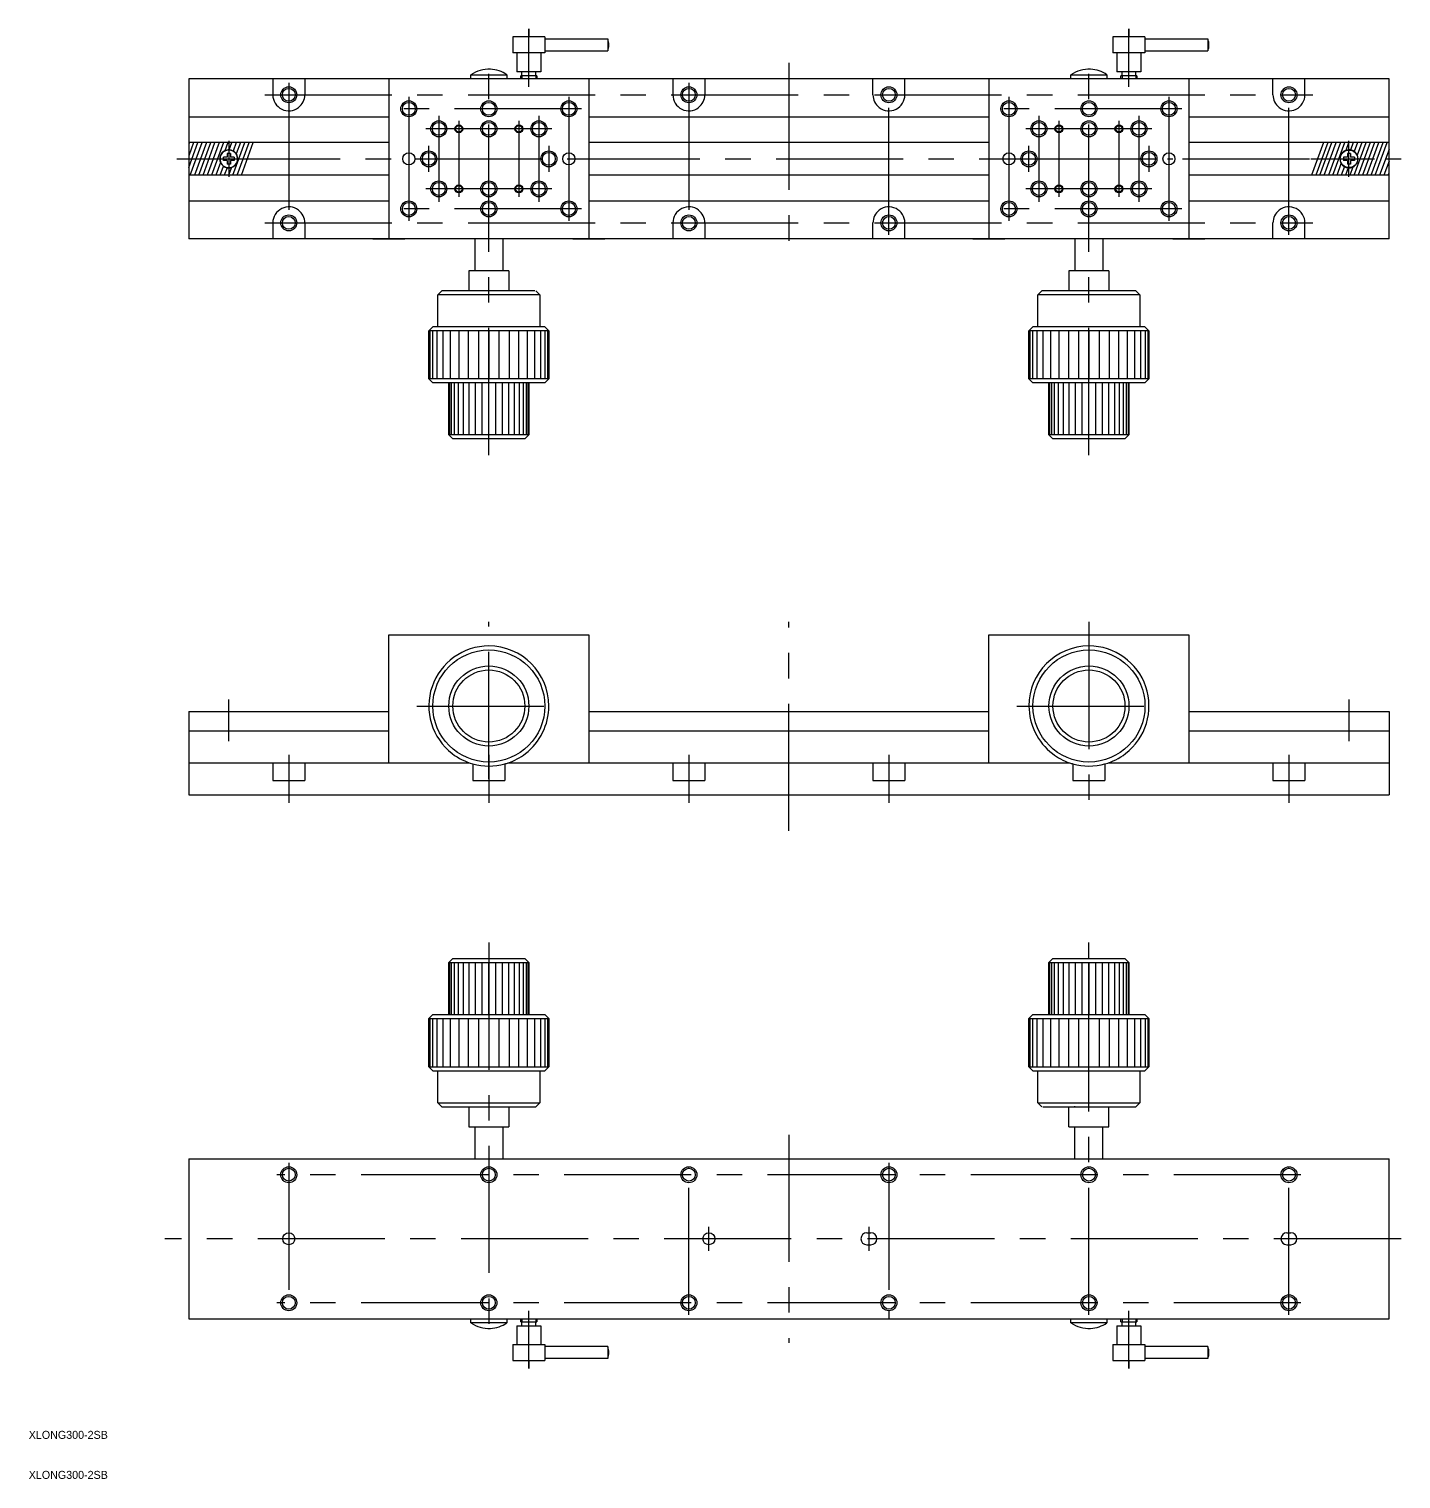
# Model space of a CAD drawing. Extents: x 10 to 536, y 10 to 372.
# Drawn here: x 10.1 to 353, y 10 to 372.3 of the extents above; entities that cross this region are included whole.
import ezdxf

# ---------------------------------------------------------------- set-up
doc = ezdxf.new("R2010")
doc.units = 0
doc.linetypes.add('CENTER', pattern=[50.8, 31.75, -6.35, 6.35, -6.35])
doc.layers.get('0').update_dxf_attribs({"linetype": 'CONTINUOUS'})
doc.layers.add('CENTER', color=1, linetype='CENTER')

msp = doc.modelspace()

# ---------------------------------------------------------------- linework, layer by layer
at = {"color": 7, "linetype": 'CONTINUOUS'}
for p, q in [((135, 370.29), (131, 370.29)), ((131, 370.29), (131, 366.29)), ((139, 370.29), (135, 370.29)), ((139, 370.29), (139, 366.29)), ((139, 369.79), (139, 366.79)), ((139, 369.79), (154.71, 369.79)), ((154.71, 369.79), (154.71, 366.79)), ((281, 370.29), (281, 366.29)), ((285, 370.29), (281, 370.29)), ((289, 370.29), (285, 370.29)), ((289, 370.29), (289, 366.29)), ((289, 369.79), (304.71, 369.79)), ((289, 369.79), (289, 366.79)), ((304.71, 369.79), (304.71, 366.79)), ((132, 366.29), (131, 366.29)), ((132, 366.29), (131.54, 366.29)), ((138, 366.29), (132, 366.29)), ((132, 366.29), (132, 361.59)), ((138, 366.29), (138, 361.59)), ((138.46, 366.29), (138, 366.29)), ((139, 366.29), (138.46, 366.29)), ((139, 369.54), (139, 367.04)), ((139, 367.04), (139, 366.29)), ((139, 366.79), (154.71, 366.79)), ((282, 366.29), (281, 366.29)), ((282, 366.29), (281.54, 366.29)), ((282, 366.29), (282, 361.59)), ((288, 366.29), (282, 366.29)), ((288.46, 366.29), (288, 366.29)), ((288, 366.29), (288, 361.59)), ((289, 366.29), (288.46, 366.29)), ((289, 369.54), (289, 367.04)), ((289, 367.04), (289, 366.29)), ((289, 366.79), (304.71, 366.79)), ((50, 359.84), (50, 357.84)), ((50, 359.84), (50, 357.84)), ((100, 359.84), (50, 359.84)), ((71, 359.84), (71, 355.84)), ((71, 359.84), (71, 355.84)), ((79, 359.84), (79, 355.84)), ((150, 359.84), (100, 359.84)), ((100, 359.84), (100, 319.84)), ((120.5, 360.85), (129.5, 360.85)), ((120.5, 359.84), (120.5, 360.85)), ((129.5, 360.85), (129.5, 359.84)), ((133.28, 361.59), (132, 361.59)), ((133, 361.59), (132.5, 361.59)), ((133, 359.84), (133, 360.59)), ((133.28, 360.59), (133, 360.59)), ((133.28, 359.84), (133, 359.84)), ((135, 361.59), (133.28, 361.59)), ((133.28, 360.59), (133.28, 361.59)), ((136.73, 360.59), (133.28, 360.59)), ((136.73, 359.84), (133.28, 359.84)), ((136.73, 361.59), (135, 361.59)), ((136.73, 361.59), (135, 361.59)), ((137, 361.59), (136.73, 361.59)), ((137, 361.59), (136.73, 361.59)), ((136.73, 360.59), (136.73, 361.59)), ((137, 360.59), (136.73, 360.59)), ((137, 359.84), (136.73, 359.84)), ((137.5, 361.59), (137, 361.59)), ((137.5, 361.59), (137, 361.59)), ((138, 361.59), (137, 361.59)), ((137, 360.59), (137, 359.84)), ((350, 359.84), (150, 359.84)), ((150, 359.84), (150, 319.84)), ((171, 359.84), (171, 355.84)), ((171, 359.84), (171, 355.84)), ((179, 359.84), (179, 355.84)), ((221, 355.84), (221, 359.84)), ((229, 355.84), (229, 359.84)), ((229, 355.84), (229, 359.84)), ((250, 359.84), (250, 319.84)), ((300, 359.84), (250, 359.84)), ((270.5, 359.84), (270.5, 360.85)), ((270.5, 360.85), (279.5, 360.85)), ((279.5, 360.85), (279.5, 359.84)), ((283.28, 361.59), (282, 361.59)), ((283, 361.59), (282.5, 361.59)), ((283.28, 360.59), (283, 360.59)), ((283, 359.84), (283, 360.59)), ((283.28, 359.84), (283, 359.84)), ((283.28, 360.59), (283.28, 361.59)), ((285, 361.59), (283.28, 361.59)), ((286.73, 360.59), (283.28, 360.59)), ((286.73, 359.84), (283.28, 359.84)), ((286.73, 361.59), (285, 361.59)), ((286.73, 361.59), (285, 361.59)), ((286.73, 360.59), (286.73, 361.59)), ((287, 361.59), (286.73, 361.59)), ((287, 361.59), (286.73, 361.59)), ((287, 360.59), (286.73, 360.59)), ((287, 359.84), (286.73, 359.84)), ((288, 361.59), (287, 361.59)), ((287.5, 361.59), (287, 361.59)), ((287.5, 361.59), (287, 361.59)), ((287, 360.59), (287, 359.84)), ((300, 359.84), (300, 319.84)), ((321, 355.84), (321, 359.84)), ((329, 355.84), (329, 359.84)), ((329, 355.84), (329, 359.84)), ((350, 342.2), (350, 359.84)), ((50, 357.84), (50, 319.84)), ((50, 354.09), (50, 343.94)), ((50, 350.34), (100, 350.34)), ((150, 350.34), (250, 350.34)), ((300, 350.34), (350, 350.34)), ((50, 343.94), (50, 343.84)), ((57.61, 343.94), (50, 343.94)), ((50, 343.84), (50, 343.5)), ((50, 343.5), (50, 340.58)), ((50, 340.58), (50, 337.65)), ((58.67, 343.94), (57.61, 343.94)), ((59.74, 343.94), (58.67, 343.94)), ((59.6, 341.19), (59.6, 340.24)), ((60.4, 341.19), (59.6, 341.19)), ((60.8, 343.94), (59.74, 343.94)), ((60.4, 341.19), (60.4, 340.24)), ((61.86, 343.94), (60.8, 343.94)), ((62.93, 343.94), (61.86, 343.94)), ((63.99, 343.94), (62.93, 343.94)), ((65.06, 343.94), (63.99, 343.94)), ((66.12, 343.94), (65.06, 343.94)), ((100, 343.94), (66.12, 343.94)), ((100, 342.34), (100, 337.34)), ((250, 343.94), (150, 343.94)), ((250, 342.34), (250, 337.34)), ((350, 343.94), (300, 343.94)), ((341.06, 343.94), (333.45, 343.94)), ((340.4, 341.19), (339.6, 341.19)), ((339.6, 341.19), (339.6, 340.24)), ((340.4, 341.19), (340.4, 340.24)), ((342.12, 343.94), (341.06, 343.94)), ((343.18, 343.94), (342.12, 343.94)), ((344.25, 343.94), (343.18, 343.94)), ((345.31, 343.94), (344.25, 343.94)), ((346.38, 343.94), (345.31, 343.94)), ((347.44, 343.94), (346.38, 343.94)), ((348.51, 343.94), (347.44, 343.94)), ((349.57, 343.94), (348.51, 343.94)), ((350, 339.27), (350, 342.2)), ((50, 337.65), (50, 335.84)), ((59.6, 340.24), (58.65, 340.24)), ((58.65, 339.44), (58.65, 340.24)), ((59.6, 339.44), (58.65, 339.44)), ((59.6, 339.44), (59.6, 338.49)), ((60.4, 338.49), (59.6, 338.49)), ((61.35, 340.24), (60.4, 340.24)), ((60.4, 339.44), (60.4, 338.49)), ((61.35, 339.44), (60.4, 339.44)), ((61.35, 340.24), (61.35, 339.44)), ((100, 337.34), (100, 325.59)), ((150, 339.84), (150, 337.34)), ((250, 337.34), (250, 325.59)), ((300, 339.84), (300, 337.34)), ((338.65, 340.24), (338.65, 339.44)), ((339.6, 340.24), (338.65, 340.24)), ((339.6, 339.44), (338.65, 339.44)), ((339.6, 339.44), (339.6, 338.49)), ((340.4, 338.49), (339.6, 338.49)), ((341.35, 340.24), (340.4, 340.24)), ((341.35, 339.44), (340.4, 339.44)), ((340.4, 339.44), (340.4, 338.49)), ((341.35, 340.24), (341.35, 339.44)), ((350, 336.35), (350, 339.27)), ((50, 335.84), (50, 329.34)), ((50.37, 335.74), (50, 335.74)), ((51.43, 335.74), (50.37, 335.74)), ((52.49, 335.74), (51.43, 335.74)), ((53.56, 335.74), (52.49, 335.74)), ((54.62, 335.74), (53.56, 335.74)), ((55.69, 335.74), (54.62, 335.74)), ((56.75, 335.74), (55.69, 335.74)), ((57.82, 335.74), (56.75, 335.74)), ((58.88, 335.74), (57.82, 335.74)), ((59.94, 335.74), (58.88, 335.74)), ((61.01, 335.74), (59.94, 335.74)), ((62.07, 335.74), (61.01, 335.74)), ((63.14, 335.74), (62.07, 335.74)), ((100, 335.74), (63.14, 335.74)), ((250, 335.74), (150, 335.74)), ((330.62, 335.74), (300, 335.74)), ((331.69, 335.74), (330.62, 335.74)), ((332.75, 335.74), (331.69, 335.74)), ((347.65, 335.74), (332.75, 335.74)), ((333.81, 335.74), (333.45, 335.74)), ((334.88, 335.74), (333.81, 335.74)), ((335.94, 335.74), (334.88, 335.74)), ((337.01, 335.74), (335.94, 335.74)), ((338.07, 335.74), (337.01, 335.74)), ((339.14, 335.74), (338.07, 335.74)), ((340.2, 335.74), (339.14, 335.74)), ((341.26, 335.74), (340.2, 335.74)), ((342.33, 335.74), (341.26, 335.74)), ((343.39, 335.74), (342.33, 335.74)), ((344.46, 335.74), (343.39, 335.74)), ((345.52, 335.74), (344.46, 335.74)), ((346.58, 335.74), (345.52, 335.74)), ((348.71, 335.74), (347.65, 335.74)), ((349.78, 335.74), (348.71, 335.74)), ((350, 335.74), (349.78, 335.74)), ((350, 335.74), (350, 336.35)), ((350, 329.71), (350, 335.74)), ((350, 325.59), (350, 329.71)), ((50, 329.34), (100, 329.34)), ((150, 329.34), (250, 329.34)), ((300, 329.34), (350, 329.34)), ((71, 323.84), (71, 319.84)), ((79, 323.84), (79, 319.84)), ((171, 323.84), (171, 319.84)), ((179, 323.84), (179, 319.84)), ((221, 319.84), (221, 323.84)), ((229, 319.84), (229, 323.84)), ((321, 319.84), (321, 323.84)), ((329, 319.84), (329, 323.84)), ((350, 319.84), (350, 325.59)), ((350, 319.84), (350, 324.24)), ((100, 319.84), (50, 319.84)), ((150, 319.84), (50, 319.84)), ((96, 319.84), (104, 319.84)), ((121.5, 319.84), (100, 319.84)), ((121.5, 319.84), (121.5, 311.84)), ((150, 319.84), (128.5, 319.84)), ((128.5, 319.84), (128.5, 311.84)), ((146, 319.84), (154, 319.84)), ((350, 319.84), (150, 319.84)), ((246, 319.84), (254, 319.84)), ((271.5, 319.84), (250, 319.84)), ((271.5, 319.84), (271.5, 311.84)), ((278.5, 319.84), (278.5, 311.84)), ((300, 319.84), (278.5, 319.84)), ((296, 319.84), (304, 319.84)), ((120, 311.84), (120, 306.84)), ((130, 311.84), (120, 311.84)), ((121.5, 311.84), (120, 311.84)), ((120, 311.84), (120, 306.84)), ((128.5, 311.84), (121.5, 311.84)), ((130, 311.84), (128.5, 311.84)), ((130, 311.84), (130, 306.84)), ((130, 311.84), (130, 306.84)), ((270, 311.84), (270, 306.84)), ((271.5, 311.84), (270, 311.84)), ((280, 311.84), (270, 311.84)), ((270, 311.84), (270, 306.84)), ((278.5, 311.84), (271.5, 311.84)), ((280, 311.84), (278.5, 311.84)), ((280, 311.84), (280, 306.84)), ((280, 311.84), (280, 306.84)), ((112.25, 305.84), (113.25, 306.84)), ((112.25, 297.84), (112.25, 305.84)), ((137.75, 305.84), (112.25, 305.84)), ((120, 306.84), (113.25, 306.84)), ((128.5, 306.84), (120, 306.84)), ((128.5, 306.84), (120, 306.84)), ((130, 306.84), (128.5, 306.84)), ((128.5, 306.84), (128.5, 306.74)), ((130, 306.84), (128.5, 306.84)), ((128.5, 306.84), (128.5, 306.74)), ((136.5, 306.84), (130, 306.84)), ((136.75, 306.84), (137.75, 305.84)), ((137.75, 305.84), (137.75, 297.84)), ((262.25, 305.84), (263.25, 306.84)), ((287.75, 305.84), (262.25, 305.84)), ((262.25, 297.84), (262.25, 305.84)), ((270, 306.84), (263.25, 306.84)), ((278.5, 306.84), (270, 306.84)), ((278.5, 306.84), (270, 306.84)), ((278.5, 306.84), (278.5, 306.74)), ((280, 306.84), (278.5, 306.84)), ((278.5, 306.84), (278.5, 306.74)), ((280, 306.84), (278.5, 306.84)), ((286.75, 306.84), (280, 306.84)), ((286.75, 306.84), (287.75, 305.84)), ((287.75, 305.84), (287.75, 297.84)), ((110, 296.84), (111, 297.84)), ((139, 297.84), (111, 297.84)), ((140, 296.84), (139, 297.84)), ((260, 296.84), (261, 297.84)), ((289, 297.84), (261, 297.84)), ((290, 296.84), (289, 297.84)), ((110, 296.84), (110, 284.84)), ((125, 296.84), (110, 296.84)), ((110.23, 296.84), (110, 296.84)), ((110, 284.84), (110, 296.84)), ((110.9, 296.84), (110.23, 296.84)), ((112.01, 296.84), (110.9, 296.84)), ((113.51, 296.84), (112.01, 296.84)), ((115.36, 296.84), (113.51, 296.84)), ((117.5, 296.84), (115.36, 296.84)), ((119.87, 296.84), (117.5, 296.84)), ((122.4, 296.84), (119.87, 296.84)), ((125, 296.84), (122.4, 296.84)), ((127.6, 296.84), (125, 296.84)), ((130.13, 296.84), (127.6, 296.84)), ((132.5, 296.84), (130.13, 296.84)), ((134.64, 296.84), (132.5, 296.84)), ((136.49, 296.84), (134.64, 296.84)), ((137.99, 296.84), (136.49, 296.84)), ((139.1, 296.84), (137.99, 296.84)), ((139.77, 296.84), (139.1, 296.84)), ((140, 296.84), (139.77, 296.84)), ((140, 296.84), (140, 284.84)), ((260, 284.84), (260, 296.84)), ((260.06, 296.84), (260, 296.84)), ((275, 296.84), (260, 296.84)), ((260, 296.84), (260, 284.84)), ((260.23, 296.84), (260.06, 296.84)), ((260.51, 296.84), (260.23, 296.84)), ((260.9, 296.84), (260.51, 296.84)), ((261.41, 296.84), (260.9, 296.84)), ((262.01, 296.84), (261.41, 296.84)), ((262.71, 296.84), (262.01, 296.84)), ((263.51, 296.84), (262.71, 296.84)), ((264.39, 296.84), (263.51, 296.84)), ((265.36, 296.84), (264.39, 296.84)), ((266.4, 296.84), (265.36, 296.84)), ((267.5, 296.84), (266.4, 296.84)), ((268.66, 296.84), (267.5, 296.84)), ((269.87, 296.84), (268.66, 296.84)), ((271.12, 296.84), (269.87, 296.84)), ((272.4, 296.84), (271.12, 296.84)), ((273.69, 296.84), (272.4, 296.84)), ((275, 296.84), (273.69, 296.84)), ((276.31, 296.84), (275, 296.84)), ((277.6, 296.84), (276.31, 296.84)), ((278.88, 296.84), (277.6, 296.84)), ((280.13, 296.84), (278.88, 296.84)), ((281.34, 296.84), (280.13, 296.84)), ((282.5, 296.84), (281.34, 296.84)), ((283.6, 296.84), (282.5, 296.84)), ((284.64, 296.84), (283.6, 296.84)), ((285.61, 296.84), (284.64, 296.84)), ((286.49, 296.84), (285.61, 296.84)), ((287.29, 296.84), (286.49, 296.84)), ((287.99, 296.84), (287.29, 296.84)), ((288.59, 296.84), (287.99, 296.84)), ((289.1, 296.84), (288.59, 296.84)), ((289.49, 296.84), (289.1, 296.84)), ((289.77, 296.84), (289.49, 296.84)), ((289.94, 296.84), (289.77, 296.84)), ((290, 296.84), (289.94, 296.84)), ((290, 296.84), (290, 284.84)), ((110, 284.84), (111, 283.84)), ((125, 284.84), (110, 284.84)), ((110.23, 284.84), (110, 284.84)), ((110.9, 284.84), (110.23, 284.84)), ((112.01, 284.84), (110.9, 284.84)), ((125, 283.84), (111, 283.84)), ((115.15, 283.84), (111, 283.84)), ((113.51, 284.84), (112.01, 284.84)), ((115.36, 284.84), (113.51, 284.84)), ((115, 283.84), (115, 270.84)), ((115, 270.84), (115, 283.84)), ((115.6, 283.84), (115.15, 283.84)), ((117.5, 284.84), (115.36, 284.84)), ((116.34, 283.84), (115.6, 283.84)), ((117.34, 283.84), (116.34, 283.84)), ((118.57, 283.84), (117.34, 283.84)), ((119.87, 284.84), (117.5, 284.84)), ((120, 283.84), (118.57, 283.84)), ((122.4, 284.84), (119.87, 284.84)), ((121.58, 283.84), (120, 283.84)), ((123.26, 283.84), (121.58, 283.84)), ((125, 284.84), (122.4, 284.84)), ((125, 283.84), (123.26, 283.84)), ((127.6, 284.84), (125, 284.84)), ((126.74, 283.84), (125, 283.84)), ((128.42, 283.84), (126.74, 283.84)), ((130.13, 284.84), (127.6, 284.84)), ((130, 283.84), (128.42, 283.84)), ((131.43, 283.84), (130, 283.84)), ((132.5, 284.84), (130.13, 284.84)), ((132.66, 283.84), (131.43, 283.84)), ((134.64, 284.84), (132.5, 284.84)), ((133.66, 283.84), (132.66, 283.84)), ((134.4, 283.84), (133.66, 283.84)), ((134.85, 283.84), (134.4, 283.84)), ((136.49, 284.84), (134.64, 284.84)), ((139, 283.84), (134.85, 283.84)), ((135, 283.84), (135, 270.84)), ((137.99, 284.84), (136.49, 284.84)), ((139.1, 284.84), (137.99, 284.84)), ((140, 284.84), (139, 283.84)), ((139.77, 284.84), (139.1, 284.84)), ((140, 284.84), (139.77, 284.84)), ((260.06, 284.84), (260, 284.84)), ((275, 284.84), (260, 284.84)), ((260, 284.84), (261, 283.84)), ((260.23, 284.84), (260.06, 284.84)), ((260.51, 284.84), (260.23, 284.84)), ((260.9, 284.84), (260.51, 284.84)), ((261.41, 284.84), (260.9, 284.84)), ((265.04, 283.84), (261, 283.84)), ((275, 283.84), (261, 283.84)), ((262.01, 284.84), (261.41, 284.84)), ((262.71, 284.84), (262.01, 284.84)), ((263.51, 284.84), (262.71, 284.84)), ((264.39, 284.84), (263.51, 284.84)), ((265.36, 284.84), (264.39, 284.84)), ((265, 270.84), (265, 283.84)), ((265, 283.84), (265, 270.84)), ((265.15, 283.84), (265.04, 283.84)), ((265.34, 283.84), (265.15, 283.84)), ((265.6, 283.84), (265.34, 283.84)), ((266.4, 284.84), (265.36, 284.84)), ((265.94, 283.84), (265.6, 283.84)), ((266.34, 283.84), (265.94, 283.84)), ((266.81, 283.84), (266.34, 283.84)), ((267.5, 284.84), (266.4, 284.84)), ((267.34, 283.84), (266.81, 283.84)), ((267.93, 283.84), (267.34, 283.84)), ((268.66, 284.84), (267.5, 284.84)), ((268.57, 283.84), (267.93, 283.84)), ((269.26, 283.84), (268.57, 283.84)), ((269.87, 284.84), (268.66, 284.84)), ((270, 283.84), (269.26, 283.84)), ((271.12, 284.84), (269.87, 284.84)), ((270.77, 283.84), (270, 283.84)), ((271.58, 283.84), (270.77, 283.84)), ((272.4, 284.84), (271.12, 284.84)), ((272.41, 283.84), (271.58, 283.84)), ((273.69, 284.84), (272.4, 284.84)), ((273.26, 283.84), (272.41, 283.84)), ((274.13, 283.84), (273.26, 283.84)), ((275, 284.84), (273.69, 284.84)), ((275, 283.84), (274.13, 283.84)), ((276.31, 284.84), (275, 284.84)), ((275.87, 283.84), (275, 283.84)), ((276.74, 283.84), (275.87, 283.84)), ((277.6, 284.84), (276.31, 284.84)), ((277.59, 283.84), (276.74, 283.84)), ((278.42, 283.84), (277.59, 283.84)), ((278.88, 284.84), (277.6, 284.84)), ((279.23, 283.84), (278.42, 283.84)), ((280.13, 284.84), (278.88, 284.84)), ((280, 283.84), (279.23, 283.84)), ((280.74, 283.84), (280, 283.84)), ((281.34, 284.84), (280.13, 284.84)), ((281.43, 283.84), (280.74, 283.84)), ((282.5, 284.84), (281.34, 284.84)), ((282.07, 283.84), (281.43, 283.84)), ((282.66, 283.84), (282.07, 283.84)), ((283.6, 284.84), (282.5, 284.84)), ((283.19, 283.84), (282.66, 283.84)), ((283.66, 283.84), (283.19, 283.84)), ((284.64, 284.84), (283.6, 284.84)), ((284.06, 283.84), (283.66, 283.84)), ((284.4, 283.84), (284.06, 283.84)), ((284.66, 283.84), (284.4, 283.84)), ((285.61, 284.84), (284.64, 284.84)), ((284.85, 283.84), (284.66, 283.84)), ((284.96, 283.84), (284.85, 283.84)), ((289, 283.84), (284.96, 283.84)), ((285, 283.84), (285, 270.84)), ((286.49, 284.84), (285.61, 284.84)), ((287.29, 284.84), (286.49, 284.84)), ((287.99, 284.84), (287.29, 284.84)), ((288.59, 284.84), (287.99, 284.84)), ((289.1, 284.84), (288.59, 284.84)), ((290, 284.84), (289, 283.84)), ((289.49, 284.84), (289.1, 284.84)), ((289.77, 284.84), (289.49, 284.84)), ((289.94, 284.84), (289.77, 284.84)), ((290, 284.84), (289.94, 284.84)), ((115, 270.84), (116, 269.84)), ((125, 270.84), (115, 270.84)), ((115.15, 270.84), (115, 270.84)), ((115.6, 270.84), (115.15, 270.84)), ((116.34, 270.84), (115.6, 270.84)), ((134, 269.84), (116, 269.84)), ((117.34, 270.84), (116.34, 270.84)), ((118.57, 270.84), (117.34, 270.84)), ((120, 270.84), (118.57, 270.84)), ((121.58, 270.84), (120, 270.84)), ((125, 269.84), (121.5, 269.84)), ((123.26, 270.84), (121.58, 270.84)), ((125, 270.84), (123.26, 270.84)), ((126.74, 270.84), (125, 270.84)), ((128.42, 270.84), (126.74, 270.84)), ((130, 270.84), (128.42, 270.84)), ((131.43, 270.84), (130, 270.84)), ((132.66, 270.84), (131.43, 270.84)), ((133.66, 270.84), (132.66, 270.84)), ((134.4, 270.84), (133.66, 270.84)), ((135, 270.84), (134, 269.84)), ((134.85, 270.84), (134.4, 270.84)), ((135, 270.84), (134.85, 270.84)), ((265.04, 270.84), (265, 270.84)), ((275, 270.84), (265, 270.84)), ((265, 270.84), (266, 269.84)), ((265.15, 270.84), (265.04, 270.84)), ((265.34, 270.84), (265.15, 270.84)), ((265.6, 270.84), (265.34, 270.84)), ((265.94, 270.84), (265.6, 270.84)), ((266.34, 270.84), (265.94, 270.84)), ((284, 269.84), (266, 269.84)), ((266.81, 270.84), (266.34, 270.84)), ((267.34, 270.84), (266.81, 270.84)), ((267.93, 270.84), (267.34, 270.84)), ((268.57, 270.84), (267.93, 270.84)), ((269.26, 270.84), (268.57, 270.84)), ((270, 270.84), (269.26, 270.84)), ((270.77, 270.84), (270, 270.84)), ((271.58, 270.84), (270.77, 270.84)), ((275, 269.84), (271.5, 269.84)), ((272.41, 270.84), (271.58, 270.84)), ((273.26, 270.84), (272.41, 270.84)), ((274.13, 270.84), (273.26, 270.84)), ((275, 270.84), (274.13, 270.84)), ((275.87, 270.84), (275, 270.84)), ((276.74, 270.84), (275.87, 270.84)), ((277.59, 270.84), (276.74, 270.84)), ((278.42, 270.84), (277.59, 270.84)), ((279.23, 270.84), (278.42, 270.84)), ((280, 270.84), (279.23, 270.84)), ((280.74, 270.84), (280, 270.84)), ((281.43, 270.84), (280.74, 270.84)), ((282.07, 270.84), (281.43, 270.84)), ((282.66, 270.84), (282.07, 270.84)), ((283.19, 270.84), (282.66, 270.84)), ((283.66, 270.84), (283.19, 270.84)), ((284.06, 270.84), (283.66, 270.84)), ((285, 270.84), (284, 269.84)), ((284.4, 270.84), (284.06, 270.84)), ((284.66, 270.84), (284.4, 270.84)), ((284.85, 270.84), (284.66, 270.84)), ((284.96, 270.84), (284.85, 270.84)), ((285, 270.84), (284.96, 270.84)), ((100, 193.72), (100, 220.92)), ((100, 220.92), (150, 220.92)), ((150, 220.92), (150, 201.72)), ((250, 220.92), (300, 220.92)), ((250, 201.72), (250, 220.92)), ((300, 220.92), (300, 193.72)), ((50, 201.72), (100, 201.72)), ((50, 201.72), (50, 188.92)), ((150, 201.72), (150, 196.92)), ((150, 201.72), (250, 201.72)), ((250, 196.92), (250, 201.72)), ((300, 201.72), (350, 201.72)), ((350, 201.72), (350, 188.92)), ((50, 196.92), (100, 196.92)), ((150, 196.92), (150, 193.72)), ((150, 196.92), (250, 196.92)), ((250, 193.72), (250, 196.92)), ((300, 196.92), (350, 196.92)), ((100, 188.92), (100, 193.72)), ((150, 193.72), (150, 188.92)), ((250, 188.92), (250, 193.72)), ((300, 193.72), (300, 188.92)), ((50, 188.92), (50, 180.92)), ((50, 188.92), (120.17, 188.92)), ((71, 188.92), (71, 184.52)), ((79, 188.92), (79, 184.52)), ((121, 188.66), (121, 184.52)), ((129, 188.66), (129, 184.52)), ((129.83, 188.92), (270.17, 188.92)), ((171, 188.92), (171, 184.52)), ((179, 188.92), (179, 184.52)), ((221, 188.92), (221, 184.52)), ((229, 188.92), (229, 184.52)), ((271, 188.66), (271, 184.52)), ((279, 188.66), (279, 184.52)), ((279.83, 188.92), (350, 188.92)), ((321, 188.92), (321, 184.52)), ((329, 188.92), (329, 184.52)), ((350, 188.92), (350, 180.92)), ((71, 184.52), (79, 184.52)), ((121, 184.52), (129, 184.52)), ((171, 184.52), (179, 184.52)), ((221, 184.52), (229, 184.52)), ((271, 184.52), (279, 184.52)), ((321, 184.52), (329, 184.52)), ((50, 180.92), (350, 180.92)), ((116, 140), (115, 139)), ((115, 139), (115, 126)), ((115, 139), (125, 139)), ((115, 139), (115.04, 139)), ((115, 126), (115, 139)), ((115.04, 139), (115.15, 139)), ((115.15, 139), (115.34, 139)), ((115.34, 139), (115.6, 139)), ((115.6, 139), (115.94, 139)), ((115.94, 139), (116.34, 139)), ((116, 140), (134, 140)), ((116.34, 139), (116.81, 139)), ((116.81, 139), (117.34, 139)), ((117.34, 139), (117.93, 139)), ((117.93, 139), (118.57, 139)), ((118.57, 139), (119.26, 139)), ((119.26, 139), (120, 139)), ((120, 139), (120.77, 139)), ((120.77, 139), (121.58, 139)), ((121.5, 140), (125, 140)), ((121.58, 139), (122.41, 139)), ((122.41, 139), (123.26, 139)), ((123.26, 139), (124.13, 139)), ((124.13, 139), (125, 139)), ((125, 139), (125.87, 139)), ((125.87, 139), (126.74, 139)), ((126.74, 139), (127.59, 139)), ((127.59, 139), (128.42, 139)), ((128.42, 139), (129.23, 139)), ((129.23, 139), (130, 139)), ((130, 139), (130.74, 139)), ((130.74, 139), (131.43, 139)), ((131.43, 139), (132.07, 139)), ((132.07, 139), (132.66, 139)), ((132.66, 139), (133.19, 139)), ((133.19, 139), (133.66, 139)), ((133.66, 139), (134.06, 139)), ((134, 140), (135, 139)), ((134.06, 139), (134.4, 139)), ((134.4, 139), (134.66, 139)), ((134.66, 139), (134.85, 139)), ((134.85, 139), (134.96, 139)), ((134.96, 139), (135, 139)), ((135, 139), (135, 126)), ((265, 139), (266, 140)), ((265, 139), (265.04, 139)), ((265, 126), (265, 139)), ((265.04, 139), (265.15, 139)), ((265.15, 139), (265.34, 139)), ((265.34, 139), (265.6, 139)), ((265.6, 139), (265.94, 139)), ((265.94, 139), (266.34, 139)), ((266, 140), (284, 140)), ((266.34, 139), (266.81, 139)), ((266.81, 139), (267.34, 139)), ((267.34, 139), (267.93, 139)), ((267.93, 139), (268.57, 139)), ((268.57, 139), (269.26, 139)), ((269.26, 139), (270, 139)), ((270, 139), (270.77, 139)), ((270.77, 139), (271.58, 139)), ((271.58, 139), (272.41, 139)), ((272.41, 139), (273.26, 139)), ((273.26, 139), (274.13, 139)), ((274.13, 139), (275, 139)), ((275, 140), (278.5, 140)), ((275, 139), (275.87, 139)), ((275, 139), (285, 139)), ((275.87, 139), (276.74, 139)), ((276.74, 139), (277.59, 139)), ((277.59, 139), (278.42, 139)), ((278.42, 139), (279.23, 139)), ((279.23, 139), (280, 139)), ((280, 139), (280.74, 139)), ((280.74, 139), (281.43, 139)), ((281.43, 139), (282.07, 139)), ((282.07, 139), (282.66, 139)), ((282.66, 139), (283.19, 139)), ((283.19, 139), (283.66, 139)), ((283.66, 139), (284.06, 139)), ((285, 139), (284, 140)), ((284.06, 139), (284.4, 139)), ((284.4, 139), (284.66, 139)), ((284.66, 139), (284.85, 139)), ((284.85, 139), (284.96, 139)), ((284.96, 139), (285, 139)), ((285, 139), (285, 126)), ((285, 126), (285, 139)), ((111, 126), (110, 125)), ((110, 113), (110, 125)), ((110, 125), (110, 113)), ((110, 125), (125, 125)), ((110, 125), (110.06, 125)), ((110.06, 125), (110.23, 125)), ((110.23, 125), (110.51, 125)), ((110.51, 125), (110.9, 125)), ((110.9, 125), (111.41, 125)), ((111, 126), (125, 126)), ((111, 126), (115.04, 126)), ((111.41, 125), (112.01, 125)), ((112.01, 125), (112.71, 125)), ((112.71, 125), (113.51, 125)), ((113.51, 125), (114.39, 125)), ((114.39, 125), (115.36, 125)), ((115.04, 126), (115.15, 126)), ((115.15, 126), (115.34, 126)), ((115.34, 126), (115.6, 126)), ((115.36, 125), (116.4, 125)), ((115.6, 126), (115.94, 126)), ((115.94, 126), (116.34, 126)), ((116.34, 126), (116.81, 126)), ((116.4, 125), (117.5, 125)), ((116.81, 126), (117.34, 126)), ((117.34, 126), (117.93, 126)), ((117.5, 125), (118.66, 125)), ((117.93, 126), (118.57, 126)), ((118.57, 126), (119.26, 126)), ((118.66, 125), (119.87, 125)), ((119.26, 126), (120, 126)), ((119.87, 125), (121.12, 125)), ((120, 126), (120.77, 126)), ((120.77, 126), (121.58, 126)), ((121.12, 125), (122.4, 125)), ((121.58, 126), (122.41, 126)), ((122.4, 125), (123.69, 125)), ((122.41, 126), (123.26, 126)), ((123.26, 126), (124.13, 126)), ((123.69, 125), (125, 125)), ((124.13, 126), (125, 126)), ((125, 126), (125.87, 126)), ((125, 125), (126.31, 125)), ((125.87, 126), (126.74, 126)), ((126.31, 125), (127.6, 125)), ((126.74, 126), (127.59, 126)), ((127.59, 126), (128.42, 126)), ((127.6, 125), (128.88, 125)), ((128.42, 126), (129.23, 126)), ((128.88, 125), (130.13, 125)), ((129.23, 126), (130, 126)), ((130, 126), (130.74, 126)), ((130.13, 125), (131.34, 125)), ((130.74, 126), (131.43, 126)), ((131.34, 125), (132.5, 125)), ((131.43, 126), (132.07, 126)), ((132.07, 126), (132.66, 126)), ((132.5, 125), (133.6, 125)), ((132.66, 126), (133.19, 126)), ((133.19, 126), (133.66, 126)), ((133.6, 125), (134.64, 125)), ((133.66, 126), (134.06, 126)), ((134.06, 126), (134.4, 126)), ((134.4, 126), (134.66, 126)), ((134.64, 125), (135.61, 125)), ((134.66, 126), (134.85, 126)), ((134.85, 126), (134.96, 126)), ((134.96, 126), (139, 126)), ((135.61, 125), (136.49, 125)), ((136.49, 125), (137.29, 125)), ((137.29, 125), (137.99, 125)), ((137.99, 125), (138.59, 125)), ((138.59, 125), (139.1, 125)), ((139, 126), (140, 125)), ((139.1, 125), (139.49, 125)), ((139.49, 125), (139.77, 125)), ((139.77, 125), (139.94, 125)), ((139.94, 125), (140, 125)), ((140, 125), (140, 113)), ((260, 125), (261, 126)), ((260, 125), (260.06, 125)), ((260, 113), (260, 125)), ((260.06, 125), (260.23, 125)), ((260.23, 125), (260.51, 125)), ((260.51, 125), (260.9, 125)), ((260.9, 125), (261.41, 125)), ((261, 126), (265.04, 126)), ((261.41, 125), (262.01, 125)), ((262.01, 125), (262.71, 125)), ((262.71, 125), (263.51, 125)), ((263.51, 125), (264.39, 125)), ((264.39, 125), (265.36, 125)), ((265.04, 126), (265.15, 126)), ((265.15, 126), (265.34, 126)), ((265.34, 126), (265.6, 126)), ((265.36, 125), (266.4, 125)), ((265.6, 126), (265.94, 126)), ((265.94, 126), (266.34, 126)), ((266.34, 126), (266.81, 126)), ((266.4, 125), (267.5, 125)), ((266.81, 126), (267.34, 126)), ((267.34, 126), (267.93, 126)), ((267.5, 125), (268.66, 125)), ((267.93, 126), (268.57, 126)), ((268.57, 126), (269.26, 126)), ((268.66, 125), (269.87, 125)), ((269.26, 126), (270, 126)), ((269.87, 125), (271.12, 125)), ((270, 126), (270.77, 126)), ((270.77, 126), (271.58, 126)), ((271.12, 125), (272.4, 125)), ((271.58, 126), (272.41, 126)), ((272.4, 125), (273.69, 125)), ((272.41, 126), (273.26, 126)), ((273.26, 126), (274.13, 126)), ((273.69, 125), (275, 125)), ((274.13, 126), (275, 126)), ((275, 126), (275.87, 126)), ((275, 126), (289, 126)), ((275, 125), (276.31, 125)), ((275, 125), (290, 125)), ((275.87, 126), (276.74, 126)), ((276.31, 125), (277.6, 125)), ((276.74, 126), (277.59, 126)), ((277.59, 126), (278.42, 126)), ((277.6, 125), (278.88, 125)), ((278.42, 126), (279.23, 126)), ((278.88, 125), (280.13, 125)), ((279.23, 126), (280, 126)), ((280, 126), (280.74, 126)), ((280.13, 125), (281.34, 125)), ((280.74, 126), (281.43, 126)), ((281.34, 125), (282.5, 125)), ((281.43, 126), (282.07, 126)), ((282.07, 126), (282.66, 126)), ((282.5, 125), (283.6, 125)), ((282.66, 126), (283.19, 126)), ((283.19, 126), (283.66, 126)), ((283.6, 125), (284.64, 125)), ((283.66, 126), (284.06, 126)), ((284.06, 126), (284.4, 126)), ((284.4, 126), (284.66, 126)), ((284.64, 125), (285.61, 125)), ((284.66, 126), (284.85, 126)), ((284.85, 126), (284.96, 126)), ((284.96, 126), (289, 126)), ((285.61, 125), (286.49, 125)), ((286.49, 125), (287.29, 125)), ((287.29, 125), (287.99, 125)), ((287.99, 125), (288.59, 125)), ((288.59, 125), (289.1, 125)), ((290, 125), (289, 126)), ((289.1, 125), (289.49, 125)), ((289.49, 125), (289.77, 125)), ((289.77, 125), (289.94, 125)), ((289.94, 125), (290, 125)), ((290, 125), (290, 113)), ((290, 113), (290, 125)), ((111, 112), (110, 113)), ((110, 113), (125, 113)), ((110, 113), (110.06, 113)), ((110.06, 113), (110.23, 113)), ((110.23, 113), (110.51, 113)), ((110.51, 113), (110.9, 113)), ((110.9, 113), (111.41, 113)), ((111.41, 113), (112.01, 113)), ((112.01, 113), (112.71, 113)), ((112.71, 113), (113.51, 113)), ((113.51, 113), (114.39, 113)), ((114.39, 113), (115.36, 113)), ((115.36, 113), (116.4, 113)), ((116.4, 113), (117.5, 113)), ((117.5, 113), (118.66, 113)), ((118.66, 113), (119.87, 113)), ((119.87, 113), (121.12, 113)), ((121.12, 113), (122.4, 113)), ((122.4, 113), (123.69, 113)), ((123.69, 113), (125, 113)), ((125, 113), (126.31, 113)), ((126.31, 113), (127.6, 113)), ((127.6, 113), (128.88, 113)), ((128.88, 113), (130.13, 113)), ((130.13, 113), (131.34, 113)), ((131.34, 113), (132.5, 113)), ((132.5, 113), (133.6, 113)), ((133.6, 113), (134.64, 113)), ((134.64, 113), (135.61, 113)), ((135.61, 113), (136.49, 113)), ((136.49, 113), (137.29, 113)), ((137.29, 113), (137.99, 113)), ((137.99, 113), (138.59, 113)), ((138.59, 113), (139.1, 113)), ((139, 112), (140, 113)), ((139.1, 113), (139.49, 113)), ((139.49, 113), (139.77, 113)), ((139.77, 113), (139.94, 113)), ((139.94, 113), (140, 113)), ((260, 113), (260.06, 113)), ((260, 113), (261, 112)), ((260.06, 113), (260.23, 113)), ((260.23, 113), (260.51, 113)), ((260.51, 113), (260.9, 113)), ((260.9, 113), (261.41, 113)), ((261.41, 113), (262.01, 113)), ((262.01, 113), (262.71, 113)), ((262.71, 113), (263.51, 113)), ((263.51, 113), (264.39, 113)), ((264.39, 113), (265.36, 113)), ((265.36, 113), (266.4, 113)), ((266.4, 113), (267.5, 113)), ((267.5, 113), (268.66, 113)), ((268.66, 113), (269.87, 113)), ((269.87, 113), (271.12, 113)), ((271.12, 113), (272.4, 113)), ((272.4, 113), (273.69, 113)), ((273.69, 113), (275, 113)), ((275, 113), (276.31, 113)), ((275, 113), (290, 113)), ((276.31, 113), (277.6, 113)), ((277.6, 113), (278.88, 113)), ((278.88, 113), (280.13, 113)), ((280.13, 113), (281.34, 113)), ((281.34, 113), (282.5, 113)), ((282.5, 113), (283.6, 113)), ((283.6, 113), (284.64, 113)), ((284.64, 113), (285.61, 113)), ((285.61, 113), (286.49, 113)), ((286.49, 113), (287.29, 113)), ((287.29, 113), (287.99, 113)), ((287.99, 113), (288.59, 113)), ((288.59, 113), (289.1, 113)), ((290, 113), (289, 112)), ((289.1, 113), (289.49, 113)), ((289.49, 113), (289.77, 113)), ((289.77, 113), (289.94, 113)), ((289.94, 113), (290, 113)), ((111, 112), (139, 112)), ((112.25, 104), (112.25, 112)), ((137.75, 112), (137.75, 104)), ((261, 112), (289, 112)), ((262.25, 104), (262.25, 112)), ((287.75, 112), (287.75, 104)), ((113.25, 103), (112.25, 104)), ((112.25, 104), (137.75, 104)), ((113.25, 103), (120, 103)), ((120, 103), (128.5, 103)), ((120, 103), (120, 98)), ((120, 103), (128.5, 103)), ((120, 103), (120, 98)), ((128.5, 103), (130, 103)), ((128.5, 103), (130, 103)), ((130, 103), (136.75, 103)), ((130, 103), (130, 98)), ((130, 103), (130, 98)), ((137.75, 104), (136.75, 103)), ((262.25, 104), (287.75, 104)), ((263.25, 103), (262.25, 104)), ((263.5, 103), (270, 103)), ((270, 98), (270, 103)), ((270, 98), (270, 103)), ((270, 103), (271.5, 103)), ((270, 103), (271.5, 103)), ((271.5, 103), (271.5, 103.1)), ((271.5, 103), (271.5, 103.1)), ((271.5, 103), (280, 103)), ((271.5, 103), (280, 103)), ((280, 98), (280, 103)), ((280, 98), (280, 103)), ((280, 103), (286.75, 103)), ((287.75, 104), (286.75, 103)), ((120, 98), (130, 98)), ((120, 98), (121.5, 98)), ((121.5, 98), (128.5, 98)), ((121.5, 98), (121.5, 90)), ((128.5, 98), (130, 98)), ((128.5, 98), (128.5, 90)), ((270, 98), (271.5, 98)), ((270, 98), (280, 98)), ((271.5, 90), (271.5, 98)), ((271.5, 98), (278.5, 98)), ((278.5, 90), (278.5, 98)), ((278.5, 98), (280, 98)), ((50, 90), (50, 50)), ((50, 90), (300, 90)), ((203.5, 90), (350, 90)), ((350, 84.25), (350, 90)), ((350, 85.6), (350, 90)), ((350, 55.75), (350, 84.25)), ((219.5, 71.5), (220.5, 71.5)), ((324.5, 71.5), (325.5, 71.5)), ((219.5, 68.5), (220.5, 68.5)), ((324.5, 68.5), (325.5, 68.5)), ((50, 55.75), (50, 50)), ((350, 55.33), (350, 55.75)), ((350, 50), (350, 55.33)), ((225, 52), (225, 50)), ((225, 52), (225, 50)), ((225, 52), (225, 50)), ((225, 52), (225, 50)), ((225, 52), (225, 50)), ((225, 52), (225, 50)), ((50, 50), (300, 50)), ((50, 50), (350, 50)), ((120.5, 48.99), (120.5, 50)), ((129.5, 48.99), (120.5, 48.99)), ((129.5, 50), (129.5, 48.99)), ((132, 48.25), (133.28, 48.25)), ((132, 48.25), (132, 43.55)), ((132.5, 48.25), (133, 48.25)), ((133, 50), (133.28, 50)), ((133, 49.25), (133, 50)), ((133, 49.25), (133.28, 49.25)), ((133.28, 50), (136.73, 50)), ((133.28, 48.25), (133.28, 49.25)), ((133.28, 49.25), (136.73, 49.25)), ((133.28, 48.25), (135, 48.25)), ((135, 48.25), (136.73, 48.25)), ((135, 48.25), (136.73, 48.25)), ((136.73, 50), (137, 50)), ((136.73, 48.25), (136.73, 49.25)), ((136.73, 49.25), (137, 49.25)), ((136.73, 48.25), (137, 48.25)), ((136.73, 48.25), (137, 48.25)), ((137, 50), (137, 49.25)), ((137, 48.25), (138, 48.25)), ((137, 48.25), (137.5, 48.25)), ((137, 48.25), (137.5, 48.25)), ((138, 48.25), (138, 43.55)), ((270.5, 48.99), (270.5, 50)), ((279.5, 48.99), (270.5, 48.99)), ((279.5, 50), (279.5, 48.99)), ((282, 48.25), (282, 43.55)), ((282, 48.25), (283.28, 48.25)), ((282.5, 48.25), (283, 48.25)), ((283, 49.25), (283, 50)), ((283, 50), (283.28, 50)), ((283, 49.25), (283.28, 49.25)), ((283.28, 50), (286.73, 50)), ((283.28, 49.25), (286.73, 49.25)), ((283.28, 48.25), (283.28, 49.25)), ((283.28, 48.25), (285, 48.25)), ((285, 48.25), (286.73, 48.25)), ((285, 48.25), (286.73, 48.25)), ((286.73, 50), (287, 50)), ((286.73, 49.25), (287, 49.25)), ((286.73, 48.25), (286.73, 49.25)), ((286.73, 48.25), (287, 48.25)), ((286.73, 48.25), (287, 48.25)), ((287, 50), (287, 49.25)), ((287, 48.25), (287.5, 48.25)), ((287, 48.25), (287.5, 48.25)), ((287, 48.25), (288, 48.25)), ((288, 48.25), (288, 43.55)), ((131, 43.55), (132, 43.55)), ((131, 43.55), (131, 39.55)), ((131.54, 43.55), (132, 43.55)), ((132, 43.55), (138, 43.55)), ((138, 43.55), (138.46, 43.55)), ((138.46, 43.55), (139, 43.55)), ((139, 43.55), (139, 39.55)), ((139, 43.55), (139, 42.8)), ((281, 43.55), (281, 39.55)), ((281, 43.55), (282, 43.55)), ((281.54, 43.55), (282, 43.55)), ((282, 43.55), (288, 43.55)), ((288, 43.55), (288.46, 43.55)), ((288.46, 43.55), (289, 43.55)), ((289, 43.55), (289, 42.8)), ((289, 43.55), (289, 39.55)), ((154.71, 43.05), (139, 43.05)), ((139, 43.05), (139, 40.05)), ((139, 42.8), (139, 40.3)), ((154.71, 40.05), (139, 40.05)), ((154.71, 43.05), (154.71, 40.05)), ((289, 43.05), (289, 40.05)), ((304.71, 43.05), (289, 43.05)), ((289, 42.8), (289, 40.3)), ((304.71, 40.05), (289, 40.05)), ((304.71, 43.05), (304.71, 40.05)), ((131, 39.55), (135, 39.55)), ((135, 39.55), (139, 39.55)), ((281, 39.55), (285, 39.55)), ((285, 39.55), (289, 39.55))]:
    msp.add_line(p, q, dxfattribs=at)
at = {"color": 3, "linetype": 'CONTINUOUS'}
for p, q in [((133.28, 360.59), (133.28, 359.84)), ((136.73, 360.59), (136.73, 359.84)), ((283.28, 360.59), (283.28, 359.84)), ((286.73, 360.59), (286.73, 359.84)), ((117.5, 346.54), (117.5, 346.34)), ((50, 337.65), (52.29, 343.94)), ((51.22, 343.94), (50, 340.58)), ((50.16, 343.94), (50, 343.5)), ((50.37, 335.74), (53.35, 343.94)), ((52.49, 335.74), (55.48, 343.94)), ((54.41, 343.94), (52.92, 339.84)), ((53.56, 335.74), (56.54, 343.94)), ((57.61, 343.94), (54.62, 335.74)), ((58.67, 343.94), (55.69, 335.74)), ((59.74, 343.94), (58.97, 341.84)), ((60.13, 342.08), (60.8, 343.94)), ((61.01, 335.74), (63.99, 343.94)), ((61.86, 343.94), (61.09, 341.8)), ((62.93, 343.94), (61.88, 341.07)), ((62.07, 335.74), (65.06, 343.94)), ((63.14, 335.74), (66.12, 343.94)), ((333.61, 343.94), (330.62, 335.74)), ((334.67, 343.94), (331.69, 335.74)), ((332.75, 335.74), (335.73, 343.94)), ((333.81, 335.74), (336.8, 343.94)), ((335.94, 335.74), (338.93, 343.94)), ((337.86, 343.94), (336.37, 339.84)), ((339.27, 341.97), (339.99, 343.94)), ((341.06, 343.94), (340.37, 342.05)), ((341.26, 335.74), (344.25, 343.94)), ((342.12, 343.94), (341.3, 341.67)), ((343.18, 343.94), (342.04, 340.79)), ((345.31, 343.94), (342.33, 335.74)), ((346.38, 343.94), (343.39, 335.74)), ((344.46, 335.74), (347.44, 343.94)), ((345.52, 335.74), (348.51, 343.94)), ((346.58, 335.74), (349.57, 343.94)), ((350, 342.2), (347.65, 335.74)), ((52.92, 339.84), (51.43, 335.74)), ((57.93, 338.96), (56.75, 335.74)), ((57.82, 335.74), (58.65, 338.03)), ((59.57, 337.63), (58.88, 335.74)), ((60.65, 337.68), (59.94, 335.74)), ((336.37, 339.84), (334.88, 335.74)), ((337.01, 335.74), (338.08, 338.67)), ((338.86, 337.9), (338.07, 335.74)), ((339.81, 337.59), (339.14, 335.74)), ((340.95, 337.8), (340.2, 335.74)), ((350, 339.27), (348.71, 335.74)), ((349.78, 335.74), (350, 336.35)), ((117.5, 331.54), (117.5, 331.34)), ((110.23, 296.84), (110.23, 284.84)), ((110.9, 296.84), (110.9, 284.84)), ((112.01, 296.84), (112.01, 284.84)), ((113.51, 296.84), (113.51, 284.84)), ((115.36, 296.84), (115.36, 284.84)), ((117.5, 296.84), (117.5, 284.84)), ((119.87, 296.84), (119.87, 284.84)), ((122.4, 296.84), (122.4, 284.84)), ((125, 296.84), (125, 284.84)), ((127.6, 284.84), (127.6, 296.84)), ((130.13, 284.84), (130.13, 296.84)), ((132.5, 284.84), (132.5, 296.84)), ((134.64, 284.84), (134.64, 296.84)), ((136.49, 284.84), (136.49, 296.84)), ((137.99, 284.84), (137.99, 296.84)), ((139.1, 284.84), (139.1, 296.84)), ((139.77, 284.84), (139.77, 296.84)), ((260.23, 296.84), (260.23, 284.84)), ((260.9, 296.84), (260.9, 284.84)), ((262.01, 296.84), (262.01, 284.84)), ((263.51, 296.84), (263.51, 284.84)), ((265.36, 296.84), (265.36, 284.84)), ((267.5, 296.84), (267.5, 284.84)), ((269.87, 296.84), (269.87, 284.84)), ((272.4, 296.84), (272.4, 284.84)), ((275, 296.84), (275, 284.84)), ((277.6, 284.84), (277.6, 296.84)), ((280.13, 284.84), (280.13, 296.84)), ((282.5, 284.84), (282.5, 296.84)), ((284.64, 284.84), (284.64, 296.84)), ((286.49, 284.84), (286.49, 296.84)), ((287.99, 284.84), (287.99, 296.84)), ((289.1, 284.84), (289.1, 296.84)), ((289.77, 284.84), (289.77, 296.84)), ((115.15, 283.84), (115.15, 270.84)), ((115.6, 283.84), (115.6, 270.84)), ((116.34, 283.84), (116.34, 270.84)), ((117.34, 283.84), (117.34, 270.84)), ((118.57, 283.84), (118.57, 270.84)), ((120, 283.84), (120, 270.84)), ((121.58, 283.84), (121.58, 270.84)), ((123.26, 283.84), (123.26, 270.84)), ((125, 270.84), (125, 283.84)), ((126.74, 270.84), (126.74, 283.84)), ((128.42, 270.84), (128.42, 283.84)), ((130, 270.84), (130, 283.84)), ((131.43, 270.84), (131.43, 283.84)), ((132.66, 270.84), (132.66, 283.84)), ((133.66, 270.84), (133.66, 283.84)), ((134.4, 270.84), (134.4, 283.84)), ((134.85, 270.84), (134.85, 283.84)), ((265.15, 283.84), (265.15, 270.84)), ((265.6, 283.84), (265.6, 270.84)), ((266.34, 283.84), (266.34, 270.84)), ((267.34, 283.84), (267.34, 270.84)), ((268.57, 283.84), (268.57, 270.84)), ((270, 283.84), (270, 270.84)), ((271.58, 283.84), (271.58, 270.84)), ((273.26, 283.84), (273.26, 270.84)), ((275, 270.84), (275, 283.84)), ((276.74, 270.84), (276.74, 283.84)), ((278.42, 270.84), (278.42, 283.84)), ((280, 270.84), (280, 283.84)), ((281.43, 270.84), (281.43, 283.84)), ((282.66, 270.84), (282.66, 283.84)), ((283.66, 270.84), (283.66, 283.84)), ((284.4, 270.84), (284.4, 283.84)), ((284.85, 270.84), (284.85, 283.84)), ((115.15, 139), (115.15, 126)), ((115.6, 139), (115.6, 126)), ((116.34, 139), (116.34, 126)), ((117.34, 139), (117.34, 126)), ((118.57, 139), (118.57, 126)), ((120, 139), (120, 126)), ((121.58, 139), (121.58, 126)), ((123.26, 139), (123.26, 126)), ((125, 126), (125, 139)), ((125, 139), (125, 126)), ((126.74, 126), (126.74, 139)), ((128.42, 126), (128.42, 139)), ((130, 126), (130, 139)), ((131.43, 126), (131.43, 139)), ((132.66, 126), (132.66, 139)), ((133.66, 126), (133.66, 139)), ((134.4, 126), (134.4, 139)), ((134.85, 126), (134.85, 139)), ((265.15, 139), (265.15, 126)), ((265.6, 139), (265.6, 126)), ((266.34, 139), (266.34, 126)), ((267.34, 139), (267.34, 126)), ((268.57, 139), (268.57, 126)), ((270, 139), (270, 126)), ((271.58, 139), (271.58, 126)), ((273.26, 139), (273.26, 126)), ((275, 126), (275, 139)), ((275, 139), (275, 126)), ((276.74, 126), (276.74, 139)), ((278.42, 126), (278.42, 139)), ((280, 126), (280, 139)), ((281.43, 126), (281.43, 139)), ((282.66, 126), (282.66, 139)), ((283.66, 126), (283.66, 139)), ((284.4, 126), (284.4, 139)), ((284.85, 126), (284.85, 139)), ((110.23, 125), (110.23, 113)), ((110.9, 125), (110.9, 113)), ((112.01, 125), (112.01, 113)), ((113.51, 125), (113.51, 113)), ((115.36, 125), (115.36, 113)), ((117.5, 125), (117.5, 113)), ((119.87, 125), (119.87, 113)), ((122.4, 125), (122.4, 113)), ((125, 125), (125, 113)), ((125, 125), (125, 113)), ((127.6, 113), (127.6, 125)), ((130.13, 113), (130.13, 125)), ((132.5, 113), (132.5, 125)), ((134.64, 113), (134.64, 125)), ((136.49, 113), (136.49, 125)), ((137.99, 113), (137.99, 125)), ((139.1, 113), (139.1, 125)), ((139.77, 113), (139.77, 125)), ((260.23, 125), (260.23, 113)), ((260.9, 125), (260.9, 113)), ((262.01, 125), (262.01, 113)), ((263.51, 125), (263.51, 113)), ((265.36, 125), (265.36, 113)), ((267.5, 125), (267.5, 113)), ((269.87, 125), (269.87, 113)), ((272.4, 125), (272.4, 113)), ((275, 113), (275, 125)), ((275, 113), (275, 125)), ((277.6, 113), (277.6, 125)), ((280.13, 113), (280.13, 125)), ((282.5, 113), (282.5, 125)), ((284.64, 113), (284.64, 125)), ((286.49, 113), (286.49, 125)), ((287.99, 113), (287.99, 125)), ((289.1, 113), (289.1, 125)), ((289.77, 113), (289.77, 125)), ((133.28, 50), (133.28, 49.25)), ((136.73, 50), (136.73, 49.25)), ((283.28, 50), (283.28, 49.25)), ((286.73, 50), (286.73, 49.25))]:
    msp.add_line(p, q, dxfattribs=at)
for centre, radius in [((75, 355.84), 2), ((175, 355.84), 2), ((225, 355.84), 2), ((325, 355.84), 2), ((105, 352.34), 2), ((125, 352.34), 2), ((145, 352.34), 2), ((255, 352.34), 2), ((275, 352.34), 2), ((295, 352.34), 2), ((112.5, 347.34), 2), ((117.5, 347.34), 1), ((125, 347.34), 2), ((132.5, 347.34), 1), ((137.5, 347.34), 2), ((262.5, 347.34), 2), ((267.5, 347.34), 1), ((275, 347.34), 2), ((282.5, 347.34), 1), ((287.5, 347.34), 2), ((110, 339.84), 2), ((140, 339.84), 2), ((260, 339.84), 2), ((290, 339.84), 2), ((112.5, 332.34), 2), ((117.5, 332.34), 1), ((125, 332.34), 2), ((132.5, 332.34), 1), ((137.5, 332.34), 2), ((262.5, 332.34), 2), ((267.5, 332.34), 1), ((275, 332.34), 2), ((282.5, 332.34), 1), ((287.5, 332.34), 2), ((105, 327.34), 2), ((125, 327.34), 2), ((145, 327.34), 2), ((255, 327.34), 2), ((275, 327.34), 2), ((295, 327.34), 2), ((75, 323.84), 2), ((175, 323.84), 2), ((225, 323.84), 2), ((325, 323.84), 2), ((75, 86), 2), ((125, 86), 2), ((175, 86), 2), ((225, 86), 2), ((275, 86), 2), ((325, 86), 2), ((75, 54), 2), ((125, 54), 2), ((175, 54), 2), ((225, 54), 2), ((275, 54), 2), ((275, 54), 2), ((325, 54), 2)]:
    msp.add_circle(centre, radius, dxfattribs=at)
at = {"color": 7, "linetype": 'CONTINUOUS'}
for centre, radius in [((75, 355.84), 1.6), ((175, 355.84), 1.6), ((225, 355.84), 1.6), ((325, 355.84), 1.6), ((105, 352.34), 1.62), ((125, 352.34), 1.62), ((145, 352.34), 1.62), ((255, 352.34), 1.62), ((275, 352.34), 1.62), ((295, 352.34), 1.62), ((112.5, 347.34), 1.62), ((117.5, 347.34), 0.8), ((125, 347.34), 1.62), ((132.5, 347.34), 0.8), ((137.5, 347.34), 1.62), ((262.5, 347.34), 1.62), ((267.5, 347.34), 0.8), ((275, 347.34), 1.62), ((282.5, 347.34), 0.8), ((287.5, 347.34), 1.62), ((105, 339.84), 1.5), ((110, 339.84), 1.62), ((140, 339.84), 1.62), ((145, 339.84), 1.5), ((255, 339.84), 1.5), ((260, 339.84), 1.62), ((290, 339.84), 1.62), ((295, 339.84), 1.5), ((340, 339.84), 2.2), ((112.5, 332.34), 1.62), ((125, 332.34), 1.62), ((137.5, 332.34), 1.62), ((262.5, 332.34), 1.62), ((275, 332.34), 1.62), ((287.5, 332.34), 1.62), ((117.5, 332.34), 0.8), ((132.5, 332.34), 0.8), ((267.5, 332.34), 0.8), ((282.5, 332.34), 0.8), ((105, 327.34), 1.62), ((125, 327.34), 1.62), ((145, 327.34), 1.62), ((255, 327.34), 1.62), ((275, 327.34), 1.62), ((295, 327.34), 1.62), ((75, 323.84), 1.6), ((175, 323.84), 1.6), ((225, 323.84), 1.6), ((325, 323.84), 1.6), ((125, 203.12), 14), ((275, 203.12), 14), ((125, 203.12), 10), ((125, 203.12), 9), ((275, 203.12), 10), ((275, 203.12), 9), ((75, 86), 1.6), ((125, 86), 1.6), ((175, 86), 1.6), ((225, 86), 1.6), ((275, 86), 1.6), ((325, 86), 1.6), ((75, 70), 1.5), ((180, 70), 1.5), ((75, 54), 1.6), ((125, 54), 1.6), ((175, 54), 1.6), ((225, 54), 1.6), ((275, 54), 1.6), ((275, 54), 1.6), ((325, 54), 1.6)]:
    msp.add_circle(centre, radius, dxfattribs=at)
for centre, radius, start, end in [((151, 368.29), 4, 337.9757, 22.0243), ((301, 368.29), 4, 337.9757, 22.0243), ((125, 354.24), 8, 87.134, 124.2289), ((125, 354.24), 8, 55.7711, 87.134), ((275, 354.24), 8, 87.134, 124.2289), ((275, 354.24), 8, 55.7711, 87.134), ((75, 355.84), 4, 180, 307.3504), ((75, 355.84), 4, 307.3504, 0), ((175, 355.84), 4, 180, 307.3504), ((175, 355.84), 4, 307.3504, 0), ((225, 355.84), 4, 180, 232.6496), ((225, 355.84), 4, 232.6496, 0), ((325, 355.84), 4, 180, 232.6496), ((325, 355.84), 4, 232.6496, 0), ((60, 339.84), 2.25, 117.1954, 202.8046), ((60, 339.84), 2.2, 0, 201.3794), ((60, 339.84), 2.25, 86.8119, 117.1954), ((60, 339.84), 2.25, 0, 86.8119), ((340, 339.84), 2.25, 108.8109, 180), ((340, 339.84), 2.25, 80.5042, 108.8109), ((340, 339.84), 2.25, 54.8031, 80.5042), ((340, 339.84), 2.25, 294.9574, 25.0426), ((340, 339.84), 2.25, 25.0426, 54.8031), ((60, 339.84), 2.25, 202.8046, 233.1881), ((60, 339.84), 2.2, 201.3794, 0), ((60, 339.84), 2.25, 233.1881, 258.9292), ((60, 339.84), 2.25, 258.9292, 286.8454), ((60, 339.84), 2.25, 286.8454, 0), ((340, 339.84), 2.25, 180, 211.1891), ((340, 339.84), 2.25, 211.1891, 265.1969), ((340, 339.84), 2.25, 265.1969, 294.9574), ((75, 323.84), 4, 52.6496, 180), ((75, 323.84), 4, 0, 52.6496), ((175, 323.84), 4, 52.6496, 180), ((175, 323.84), 4, 0, 52.6496), ((225, 323.84), 4, 127.3504, 180), ((225, 323.84), 4, 0, 127.3504), ((325, 323.84), 4, 127.3504, 180), ((325, 323.84), 4, 0, 127.3504), ((125, 203.12), 15, 90, 232.4981), ((125, 203.12), 15, 0, 90), ((275, 203.12), 15, 90, 180), ((275, 203.12), 15, 307.5019, 90), ((125, 203.12), 15, 307.5019, 0), ((275, 203.12), 15, 180, 232.4981), ((125, 203.12), 15, 232.4981, 254.534), ((125, 203.12), 15, 254.534, 285.466), ((125, 203.12), 15, 285.466, 288.7969), ((125, 203.12), 15, 288.7969, 307.5019), ((275, 203.12), 15, 232.4981, 251.2031), ((275, 203.12), 15, 251.2031, 254.534), ((275, 203.12), 15, 254.534, 285.466), ((275, 203.12), 15, 285.466, 307.5019), ((219.5, 70), 1.5, 90, 180), ((219.5, 70), 1.5, 180, 270), ((220.5, 70), 1.5, 0, 90), ((220.5, 70), 1.5, 270, 0), ((324.5, 70), 1.5, 90, 180), ((324.5, 70), 1.5, 180, 270), ((325.5, 70), 1.5, 0, 90), ((325.5, 70), 1.5, 270, 0), ((125, 55.6), 8, 235.7711, 272.866), ((125, 55.6), 8, 272.866, 304.2289), ((275, 55.6), 8, 235.7711, 272.866), ((275, 55.6), 8, 272.866, 304.2289), ((151, 41.55), 4, 337.9757, 22.0243), ((301, 41.55), 4, 337.9757, 22.0243)]:
    msp.add_arc(centre, radius, start, end, dxfattribs=at)
at = {"layer": 'CENTER', "color": 1, "linetype": 'CENTER'}
for p, q in [((135, 370.29), (135, 372.29)), ((135, 372.29), (135, 370.29)), ((135, 357.84), (135, 370.29)), ((285, 372.29), (285, 370.29)), ((285, 370.29), (285, 372.29)), ((285, 357.84), (285, 370.29)), ((125, 265.84), (125, 363.84)), ((200, 363.84), (200, 315.84)), ((275, 265.84), (275, 363.84)), ((75, 358.84), (75, 320.84)), ((175, 358.84), (175, 320.84)), ((225, 320.84), (225, 358.84)), ((325, 320.84), (325, 358.84)), ((69, 355.84), (331, 355.84)), ((105, 355.34), (105, 324.34)), ((145, 355.34), (145, 324.34)), ((255, 355.34), (255, 324.34)), ((295, 355.34), (295, 324.34)), ((148.19, 352.34), (102, 352.34)), ((298.19, 352.34), (252, 352.34)), ((112.5, 350.59), (112.5, 329.09)), ((117.5, 349.34), (117.5, 330.34)), ((132.5, 349.34), (132.5, 330.34)), ((137.5, 350.59), (137.5, 329.09)), ((262.5, 350.59), (262.5, 329.09)), ((267.5, 349.34), (267.5, 330.34)), ((282.5, 349.34), (282.5, 330.34)), ((287.5, 350.59), (287.5, 329.09)), ((60, 344.34), (60, 335.34)), ((140.75, 347.34), (109.25, 347.34)), ((290.75, 347.34), (259.25, 347.34)), ((340, 335.34), (340, 344.34)), ((340, 335.34), (340, 344.34)), ((110, 336.59), (110, 343.09)), ((140, 343.09), (140, 336.59)), ((260, 336.59), (260, 343.09)), ((290, 343.09), (290, 336.59)), ((47, 339.84), (52.92, 339.84)), ((52.92, 339.84), (56.11, 339.84)), ((56.11, 339.84), (106.5, 339.84)), ((106.5, 339.84), (146, 339.84)), ((146, 339.84), (353, 339.84)), ((256.5, 339.84), (296, 339.84)), ((330.45, 339.84), (336.37, 339.84)), ((336.37, 339.84), (339.56, 339.84)), ((340.46, 339.84), (346.38, 339.84)), ((140.75, 332.34), (109.25, 332.34)), ((290.75, 332.34), (259.25, 332.34)), ((148.19, 327.34), (102, 327.34)), ((298.19, 327.34), (252, 327.34)), ((69, 323.84), (331, 323.84)), ((125, 184.92), (125, 224.12)), ((200, 171.92), (200, 224.12)), ((275, 224.12), (275, 178.92)), ((60, 194.34), (60, 204.72)), ((107, 203.12), (143, 203.12)), ((257, 203.12), (293, 203.12)), ((340, 204.72), (340, 194.34)), ((75, 190.92), (75, 178.92)), ((125, 190.92), (125, 178.92)), ((175, 190.92), (175, 178.92)), ((225, 190.92), (225, 178.92)), ((325, 190.92), (325, 178.92)), ((125, 144), (125, 45)), ((275, 51), (275, 144)), ((200, 96), (200, 44)), ((75, 89), (75, 51)), ((175, 51), (175, 89)), ((225, 89), (225, 51)), ((325, 51), (325, 89)), ((328, 86), (72, 86)), ((180, 67), (180, 73)), ((220, 73), (220, 67)), ((353, 70), (44, 70)), ((328, 54), (72, 54)), ((135, 39.55), (135, 52)), ((285, 39.55), (285, 52)), ((135, 39.55), (135, 37.55)), ((135, 37.55), (135, 39.55)), ((285, 37.55), (285, 39.55)), ((285, 39.55), (285, 37.55))]:
    msp.add_line(p, q, dxfattribs=at)

# ---------------------------------------------------------------- texts
at = {"color": 7, "linetype": 'CONTINUOUS'}
for p in [(10, 20), (10, 10)]:
    msp.add_text('XLONG300-2SB', height=2, dxfattribs=at).set_placement(p)

doc.saveas('drawing.dxf')
